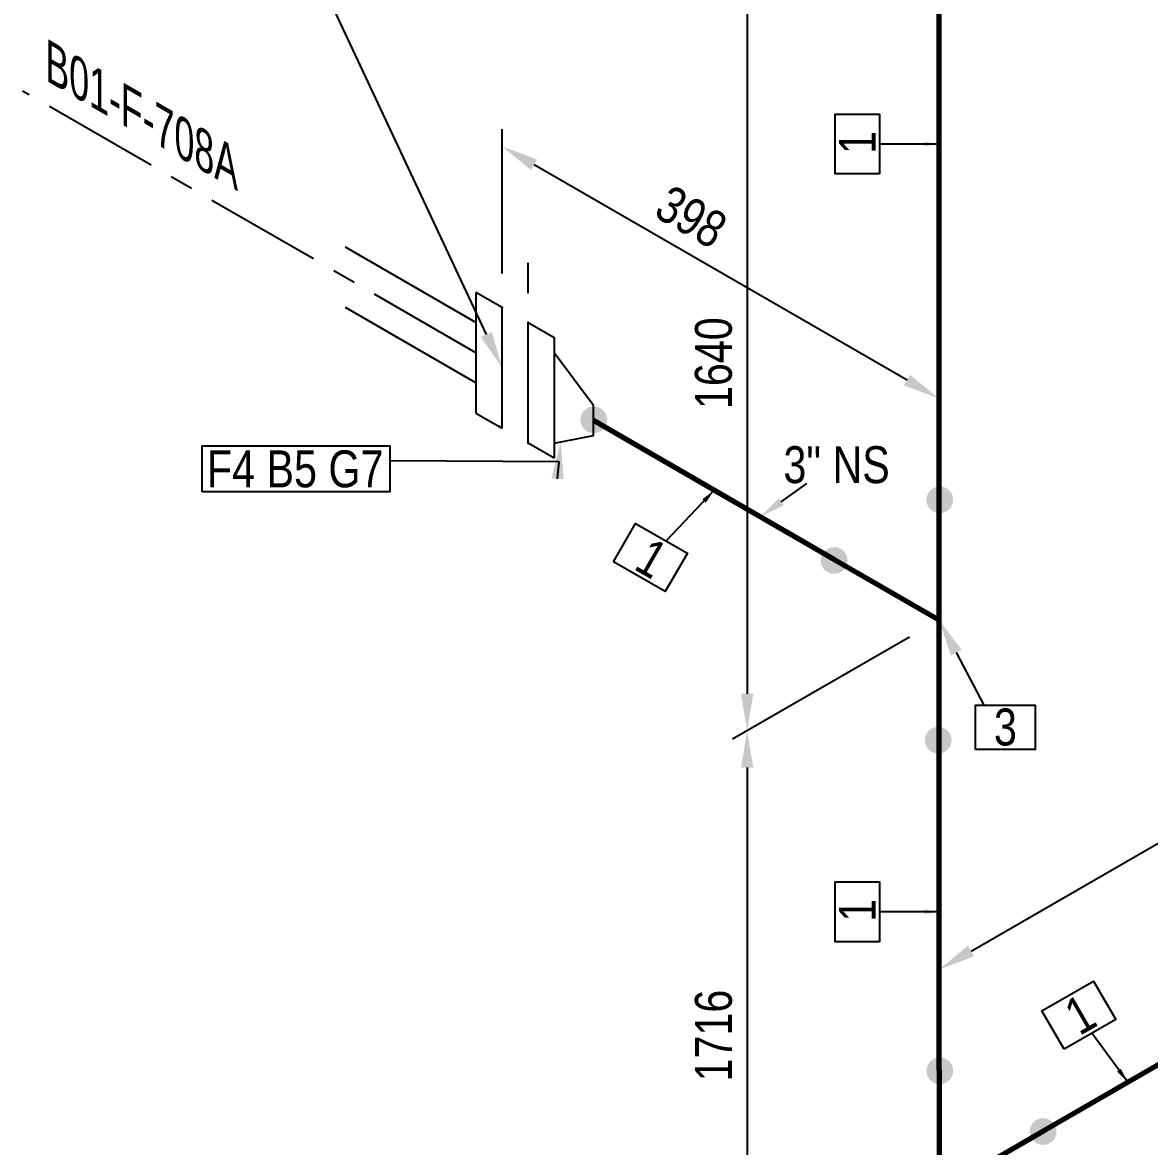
# Model space of a CAD drawing. Header units: millimetres. Extents: x 0 to 594, y 0 to 420.
# Drawn here: x 131.5 to 207.8, y 252.1 to 328.2 of the extents above; entities that cross this region are included whole.
import ezdxf
from ezdxf import colors
from ezdxf.entities.mleader import LeaderData, LeaderLine
from ezdxf.enums import TextEntityAlignment as Align
from ezdxf.math import Vec2, Vec3

# ---------------------------------------------------------------- set-up
doc = ezdxf.new("R2010")
doc.units = ezdxf.units.MM
doc.header["$LTSCALE"] = 0.25
doc.linetypes.add('CENTER', pattern=[50.8, 31.75, -6.35, 6.35, -6.35])
doc.linetypes.add('DASHED2', pattern=[9.525, 6.35, -3.175])
for name, color, linetype in [('기기', 6, 'Continuous'), ('밸브', 4, 'Continuous'), ('연속', 7, 'DASHED2'), ('열 추적 선', 7, 'CENTER'), ('용접', 1, 'Continuous'), ('주석', 7, 'Continuous'), ('치수', 1, 'Continuous')]:
    doc.layers.add(name, color=color, linetype=linetype)
doc.layers.add('파이프', color=3, linetype='Continuous', lineweight=70)
doc.styles.add('AdskIsoAnnotation', font='arial.ttf', dxfattribs={"width": 0.8, "height": 1})
doc.styles.add('AdskIsoMetric', font='arial.ttf', dxfattribs={"width": 0.8, "height": 2.5})
doc.styles.add('AdskIsoMetric-30', font='arial.ttf', dxfattribs={"width": 0.8, "height": 2.5})
doc.styles.add('AdskIsoMetric30', font='arial.ttf', dxfattribs={"width": 0.8, "oblique": 30, "height": 2.5})
doc.styles.get("Standard").update_dxf_attribs({"font": 'arial.ttf'})
doc.dimstyles.new('AdskIsoMetric', dxfattribs={"dimtxt": 2.5, "dimasz": 2.5, "dimexe": 1, "dimexo": 2, "dimgap": 0.8, "dimtad": 1, "dimdec": 0, "dimrnd": 1, "dimzin": 0, "dimdsep": 46, "dimtxsty": 'AdskIsoMetric', "dimcen": 0, "dimclrt": 7, "dimadec": 0, "dimazin": 0, "dimtfac": 1, "dimtdec": 0, "dimtmove": 1, "dimatfit": 3, "dimfxl": 0, "dimfrac": 2, "dimtolj": 1, "dimtzin": 0, "dimarcsym": 0})

# ---------------------------------------------------------------- blocks, each defined once
blk = doc.blocks.new('플랜지WN-1-IsoRight')
at = {"color": 0, "linetype": 'ByBlock', "lineweight": -2, "extrusion": (0.707107, 0.408248, -0.57735)}
for p, q in [((0.0221, 0.1914), (0.1105, 0.1403)), ((0.0221, -0.2169), (0.0221, 0.1914)), ((0.0221, 0.1403), (-0.1105, 0.1148)), ((-0.1105, 0.1148), (-0.1105, 0.0128)), ((0.1105, 0.1403), (0.1105, -0.2679)), ((-0.1105, 0.0128), (0.0221, -0.1659)), ((0.1105, -0.2679), (0.0221, -0.2169))]:
    blk.add_line(p, q, dxfattribs=at)
blk = doc.blocks.new('개스킷-1-IsoRight')
at = {"color": 0, "linetype": 'ByBlock', "lineweight": -2, "extrusion": (1, 0, 0)}
for p in [(-0.0442, 0.2296), (0.0442, 0.1786), (-0.0529, -0.1736), (0.0442, -0.2296)]:
    blk.add_point(p, dxfattribs=at)
blk = doc.blocks.new('*D45')
at = {"layer": 'Defpoints', "color": 0}
for p in [(256.265, 300.309), (256.265, 285.309), (193.535, 249.092)]:
    blk.add_point(p, dxfattribs=at)
at = {"layer": '치수', "color": 0, "lineweight": -2}
for p, q in [((256.265, 287.619), (256.265, 301.464)), ((195.701, 265.342), (254.1, 299.059))]:
    blk.add_line(p, q, dxfattribs=at)
at = {"layer": '치수', "color": 0}
for points in [[(253.891, 299.42), (254.308, 298.698), (256.265, 300.309)], [(195.492, 265.703), (195.909, 264.982), (193.535, 264.092)]]:
    blk.add_solid(points, dxfattribs=at)
at = {"layer": '치수', "color": 7, "insert": (224.9, 284.818), "char_height": 2.5, "attachment_point": 5, "rotation": 30, "style": 'AdskIsoMetric30'}
blk.add_mtext('\\A1;700', dxfattribs=at)
blk = doc.blocks.new('*D47')
at = {"layer": 'Defpoints', "color": 0}
for p in [(193.535, 352.866), (193.535, 287.764), (180.545, 280.264)]:
    blk.add_point(p, dxfattribs=at)
at = {"layer": '치수', "color": 0, "lineweight": -2}
for p, q in [((191.535, 351.711), (179.545, 344.788)), ((180.545, 342.866), (180.545, 282.764)), ((191.535, 286.609), (179.545, 279.687))]:
    blk.add_line(p, q, dxfattribs=at)
at = {"layer": '치수', "color": 0}
for points in [[(180.128, 342.866), (180.962, 342.866), (180.545, 345.366)], [(180.128, 282.764), (180.962, 282.764), (180.545, 280.264)]]:
    blk.add_solid(points, dxfattribs=at)
at = {"layer": '치수', "color": 7, "insert": (178.279, 305.157), "char_height": 2.5, "attachment_point": 5, "rotation": 90, "style": 'AdskIsoMetric-30'}
blk.add_mtext('\\A1;1640', dxfattribs=at)
blk = doc.blocks.new('*D48')
at = {"layer": 'Defpoints', "color": 0}
for p in [(193.535, 287.764), (193.535, 249.092), (180.545, 241.592)]:
    blk.add_point(p, dxfattribs=at)
at = {"layer": '치수', "color": 0, "lineweight": -2}
for p, q in [((191.535, 286.609), (179.545, 279.687)), ((180.545, 277.764), (180.545, 244.092)), ((191.535, 247.938), (179.545, 241.015))]:
    blk.add_line(p, q, dxfattribs=at)
at = {"layer": '치수', "color": 0}
for points in [[(180.128, 277.764), (180.962, 277.764), (180.545, 280.264)], [(180.128, 244.092), (180.962, 244.092), (180.545, 241.592)]]:
    blk.add_solid(points, dxfattribs=at)
at = {"layer": '치수', "color": 7, "insert": (178.279, 259.62), "char_height": 2.5, "attachment_point": 5, "rotation": 90, "style": 'AdskIsoMetric-30'}
blk.add_mtext('\\A1;1716', dxfattribs=at)
blk = doc.blocks.new('*D56')
at = {"layer": 'Defpoints', "color": 0}
for p in [(163.952, 319.844), (163.952, 308.927), (193.535, 287.764)]:
    blk.add_point(p, dxfattribs=at)
at = {"layer": '치수', "color": 0, "lineweight": -2}
for p, q in [((163.952, 311.236), (163.952, 320.999)), ((191.37, 304.014), (166.117, 318.594))]:
    blk.add_line(p, q, dxfattribs=at)
at = {"layer": '치수', "color": 0}
for points in [[(166.325, 318.955), (165.908, 318.233), (163.952, 319.844)], [(191.579, 304.375), (191.162, 303.653), (193.535, 302.764)]]:
    blk.add_solid(points, dxfattribs=at)
at = {"layer": '치수', "color": 7, "insert": (176.764, 315.065), "char_height": 2.5, "attachment_point": 5, "rotation": 330, "style": 'AdskIsoMetric-30'}
blk.add_mtext('\\A1;398', dxfattribs=at)
blk = doc.blocks.new('개스킷 해치 표식-1-IsoRight')
at = {"linetype": 'ByBlock', "lineweight": -2, "extrusion": (0.707107, 0.408248, -0.57735)}
blk.add_line((0, 0), (0, 0.1021), dxfattribs=at)
blk = doc.blocks.new('티-1-Iso2DSkew0')
at = {"color": 0, "linetype": 'ByBlock', "lineweight": -2, "extrusion": (-0.707107, -0.408248, 0.57735)}
for p, q in [((0, 0), (0, 8.165)), ((0, 0), (-7.071, 4.082)), ((0, -8.165), (0, 0))]:
    blk.add_line(p, q, dxfattribs=at)
blk = doc.blocks.new('티-1-Iso2DSkew180')
at = {"color": 0, "linetype": 'ByBlock', "lineweight": -2, "extrusion": (0.707107, -0.408248, 0.57735)}
for p, q in [((0, 8.165), (0, 0)), ((0, 0), (7.071, 4.082)), ((0, 0), (0, -8.165))]:
    blk.add_line(p, q, dxfattribs=at)
blk = doc.blocks.new('Buttweld')
at = {"lineweight": -2}
blk.add_hatch(color=0, dxfattribs=at).paths.add_polyline_path([(0.044, -0.0026), (0.0433, 0.0053), (0.0413, 0.0129), (0.0379, 0.02), (0.0334, 0.0265), (0.0278, 0.0321), (0.0214, 0.0366), (0.0142, 0.0399), (0.0066, 0.042), (-0.0013, 0.0427), (-0.0091, 0.042), (-0.0168, 0.0399), (-0.0239, 0.0366), (-0.0304, 0.0321), (-0.036, 0.0265), (-0.0405, 0.02), (-0.0438, 0.0129), (-0.0459, 0.0053), (-0.0466, -0.0026), (-0.0459, -0.0105), (-0.0438, -0.0181), (-0.0405, -0.0252), (-0.036, -0.0317), (-0.0304, -0.0373), (-0.0239, -0.0418), (-0.0168, -0.0452), (-0.0091, -0.0472), (-0.0013, -0.0479), (0.0066, -0.0472), (0.0142, -0.0452), (0.0214, -0.0418), (0.0278, -0.0373), (0.0334, -0.0317), (0.0379, -0.0252), (0.0413, -0.0181), (0.0433, -0.0105)], is_closed=False, flags=0)
blk = doc.blocks.new('AnnoRect')
at = {"color": 0, "linetype": 'ByBlock', "lineweight": -2}
blk.add_wipeout([(-0.8095, -0.6), (-0.8095, 0.6), (0.8095, 0.6), (0.8095, -0.6)], dxfattribs=at)
blk.add_lwpolyline([(-0.8095, -0.6), (-0.8095, 0.6), (0.8095, 0.6), (0.8095, -0.6)], close=True, dxfattribs=at)
at = {"color": 0, "linetype": 'ByBlock', "lineweight": -2, "style": 'AdskIsoAnnotation', "width": 0.8}
blk.add_attdef('XX', text='', height=1, dxfattribs=at).set_placement((0, 0), align=Align.MIDDLE_CENTER)
blk = doc.blocks.new('끝 장비-1-IsoLeft')
at = {"color": 0, "linetype": 'ByBlock', "lineweight": -2, "extrusion": (0, 0.816497, 0.57735)}
for p, q in [((0, 0.1021), (-0.4419, 0.3572)), ((-0.1768, 0), (-0.6187, 0.2552)), ((-0.2652, -0.051), (0.0884, 0.1531)), ((0.0884, 0.1531), (0.1768, 0.1021)), ((0.1768, 0.1021), (-0.1768, -0.1021)), ((-0.1768, -0.1021), (-0.2652, -0.051))]:
    blk.add_line(p, q, dxfattribs=at)

msp = doc.modelspace()

# ---------------------------------------------------------------- linework, layer by layer
at = {"layer": '열 추적 선', "color": 1}
msp.add_line((162.184, 305.865), (131.49, 323.586), dxfattribs=at)
at = {"layer": '파이프'}
for points in [[(193.535, 295.929), (193.535, 344.701)], [(186.464, 291.847), (170.139, 301.272)], [(200.607, 253.175), (249.194, 281.227)], [(193.535, 257.257), (193.535, 279.599)]]:
    msp.add_lwpolyline(points, dxfattribs=at)

# ---------------------------------------------------------------- block references
at = {"layer": '밸브', "xscale": 20, "yscale": 20, "zscale": 20}
msp.add_blockref('개스킷-1-IsoRight', (164.836, 304.334), dxfattribs=at)
at = {"layer": '밸브', "xscale": 20, "yscale": 20, "zscale": 20, "rotation": 179.9999999999422}
msp.add_blockref('플랜지WN-1-IsoRight', (167.929, 302.548), dxfattribs=at)
at = {"layer": '용접', "xscale": 20, "yscale": 20, "zscale": 20}
for p, rotation in [((170.139, 301.272), 180), ((193.535, 295.929), 90.00000000026243), ((193.535, 279.599), 270.0000000002624), ((193.535, 257.257), 90)]:
    msp.add_blockref('Buttweld', p, dxfattribs=dict(at, rotation=rotation))
for p in [(186.464, 291.847), (200.607, 253.175)]:
    msp.add_blockref('Buttweld', p, dxfattribs=at)
at = {"layer": '치수', "xscale": 20, "yscale": 20, "zscale": 20}
msp.add_blockref('개스킷 해치 표식-1-IsoRight', (165.719, 309.906), dxfattribs=at)
at = {"layer": '파이프'}
for name, p in [('티-1-Iso2DSkew0', (193.535, 287.764)), ('티-1-Iso2DSkew180', (193.535, 249.092))]:
    msp.add_blockref(name, p, dxfattribs=at)

# ---------------------------------------------------------------- texts
at = {"layer": '기기', "style": 'AdskIsoMetric-30', "oblique": 330, "width": 0.8}
msp.add_text('B01-F-708A', height=2.5, rotation=330, dxfattribs=at).set_placement((133.035, 324.322))
at = {"layer": '주석', "insert": (183, 297), "char_height": 2.5, "attachment_point": 7, "style": 'AdskIsoAnnotation'}
msp.add_mtext('{\\Q0;3" NS}', dxfattribs=at)

# ---------------------------------------------------------------- dimensions: what is measured, and where the dimension line sits
at = {"layer": '치수'}
for base, p1, p2, angle, text, override, picture, middle in [((180.545, 280.264), (193.535, 352.866), (193.535, 287.764), 270, '1640', {"dimtad": 0, "dimlfac": 25.191367, "dimtxsty": 'AdskIsoMetric-30', "dimse1": 0, "dimse2": 0, "dimsd1": 0, "dimsd2": 0, "dimtmove": 1}, '*D47', (178.279, 305.157)), ((163.952, 319.844), (193.535, 287.764), (163.952, 308.927), 150, '398', {"dimtad": 0, "dimlfac": 10.990261, "dimtxsty": 'AdskIsoMetric-30', "dimse1": 1, "dimse2": 0, "dimsd1": 0, "dimsd2": 0, "dimtmove": 1}, '*D56', (176.764, 315.065)), ((256.265, 300.309), (193.535, 249.092), (256.265, 285.309), 30, '700', {"dimtad": 0, "dimlfac": 9.664019, "dimtxsty": 'AdskIsoMetric30', "dimse1": 1, "dimse2": 0, "dimsd1": 0, "dimsd2": 0, "dimtmove": 1}, '*D45', (224.9, 284.818)), ((180.545, 241.592), (193.535, 287.764), (193.535, 249.092), 270, '1716', {"dimtad": 0, "dimlfac": 44.368848, "dimtxsty": 'AdskIsoMetric-30', "dimse1": 0, "dimse2": 0, "dimsd1": 0, "dimsd2": 0, "dimtmove": 1}, '*D48', (178.279, 259.62))]:
    dim = msp.add_linear_dim(base=base, p1=p1, p2=p2, angle=angle, text=text, dimstyle='AdskIsoMetric', override=override, dxfattribs=at)
    dim.commit()
    dim.dimension.update_dxf_attribs({"geometry": picture, "text_midpoint": middle, "dimtype": 160})

# ---------------------------------------------------------------- leaders
at = {"layer": '주석'}
ml = msp.add_multileader_mtext('Standard', dxfattribs=at)
ml.set_content('')
ml.set_leader_properties()
ml.build(insert=Vec2(0, 0))
ml.multileader.update_dxf_attribs({"dogleg_length": 4.907, "arrow_head_size": 2.5})
ctx = ml.context
ctx.base_point, ctx.arrow_head_size = Vec3(147.093, 330.363), 2.5
notes = []
notes.append((ctx, [(0, (1, 1, 0), (152, 330.363), (-1, 0), 4.907, [(0, [(163.952, 304.844)], 0, [])])]))
ctx.mtext, ml.multileader.dxf.content_type = None, 0
ml = msp.add_multileader_mtext('Standard', dxfattribs=at)
ml.set_content('')
ml.set_leader_properties()
ml.build(insert=Vec2(0, 0))
ml.multileader.update_dxf_attribs({"dogleg_length": 0, "arrow_head_size": 0})
ctx = ml.context
ctx.base_point, ctx.arrow_head_size = Vec3(189.5, 320), 0
notes.append((ctx, [(0, (1, 1, 0), (189.5, 320), (-1, 0), 0, [(0, [(193.535, 320)], 0, [])])]))
ctx.mtext, ml.multileader.dxf.content_type = None, 0
ml = msp.add_multileader_mtext('Standard', dxfattribs=at)
ml.set_content('')
ml.set_leader_properties()
ml.build(insert=Vec2(0, 0))
ml.multileader.update_dxf_attribs({"dogleg_length": 0, "arrow_head_size": 2.5})
ctx = ml.context
ctx.base_point, ctx.arrow_head_size = Vec3(156.351, 298.551), 2.5
notes.append((ctx, [(0, (1, 1, 0), (156.351, 298.551), (-1, 0), 0, [(0, [(167.929, 299.826), (167.811, 298.471)], 0, [])])]))
ctx.mtext, ml.multileader.dxf.content_type = None, 0
ml = msp.add_multileader_mtext('Standard', dxfattribs=at)
ml.set_content('')
ml.set_leader_properties()
ml.build(insert=Vec2(0, 0))
ml.multileader.update_dxf_attribs({"dogleg_length": 0, "arrow_head_size": 1.746})
ctx = ml.context
ctx.base_point, ctx.arrow_head_size = Vec3(184.594, 297), 1.746
notes.append((ctx, [(0, (1, 1, 0), (184.594, 297), (-1, 0), 0, [(0, [(181.434, 294.751)], 0, [])])]))
ctx.mtext, ml.multileader.dxf.content_type = None, 0
ml = msp.add_multileader_mtext('Standard', dxfattribs=at)
ml.set_content('')
ml.set_leader_properties()
ml.build(insert=Vec2(0, 0))
ml.multileader.update_dxf_attribs({"dogleg_length": 0, "arrow_head_size": 0})
ctx = ml.context
ctx.base_point, ctx.arrow_head_size = Vec3(175.062, 293.119), 0
notes.append((ctx, [(0, (1, 1, 0), (175.062, 293.119), (-1, 0), 0, [(0, [(178.318, 296.55)], 0, [])])]))
ctx.mtext, ml.multileader.dxf.content_type = None, 0
ml = msp.add_multileader_mtext('Standard', dxfattribs=at)
ml.set_content('')
ml.set_leader_properties()
ml.build(insert=Vec2(0, 0))
ml.multileader.update_dxf_attribs({"dogleg_length": 0, "arrow_head_size": 2.5})
ctx = ml.context
ctx.base_point, ctx.arrow_head_size = Vec3(196.571, 282), 2.5
notes.append((ctx, [(0, (1, 1, 0), (196.571, 282), (-1, 0), 0, [(0, [(193.535, 287.764)], 0, [])])]))
ctx.mtext, ml.multileader.dxf.content_type = None, 0
ml = msp.add_multileader_mtext('Standard', dxfattribs=at)
ml.set_content('')
ml.set_leader_properties()
ml.build(insert=Vec2(0, 0))
ml.multileader.update_dxf_attribs({"dogleg_length": 0, "arrow_head_size": 0})
ctx = ml.context
ctx.base_point, ctx.arrow_head_size = Vec3(189.5, 268), 0
notes.append((ctx, [(0, (1, 1, 0), (189.5, 268), (-1, 0), 0, [(0, [(193.535, 268)], 0, [])])]))
ctx.mtext, ml.multileader.dxf.content_type = None, 0
ml = msp.add_multileader_mtext('Standard', dxfattribs=at)
ml.set_content('')
ml.set_leader_properties()
ml.build(insert=Vec2(0, 0))
ml.multileader.update_dxf_attribs({"dogleg_length": 0, "arrow_head_size": 0})
ctx = ml.context
ctx.base_point, ctx.arrow_head_size = Vec3(203.889, 259.781), 0
notes.append((ctx, [(0, (1, 1, 0), (203.889, 259.781), (-1, 0), 0, [(0, [(206.308, 256.467)], 0, [])])]))
ctx.mtext, ml.multileader.dxf.content_type = None, 0
for ctx, leaders in notes:
    for number, flags, end, landing, length, lines in leaders:
        leader = LeaderData()
        leader.index, (leader.has_last_leader_line, leader.has_dogleg_vector, leader.attachment_direction) = number, flags
        leader.last_leader_point, leader.dogleg_vector, leader.dogleg_length = Vec3(end), Vec3(landing), length
        for number, points, colour, breaks in lines:
            line = LeaderLine()
            line.index, line.vertices, line.color, line.breaks = number, Vec3.list(points), colors.encode_raw_color(colour), breaks
            leader.lines.append(line)
        ctx.leaders.append(leader)

# ---------------------------------------------------------------- next in the draw order: block references
ref = msp.add_blockref('AnnoRect', (188, 320), dxfattribs=dict(at, xscale=2.5, yscale=2.5, zscale=2.5, rotation=90.00000000007098))
ref.add_attrib('XX_001', '1', (189.255, 319.327), dxfattribs={"layer": '0', "color": 0, "linetype": 'ByBlock', "lineweight": -2, "height": 2.5, "rotation": 90, "style": 'AdskIsoAnnotation', "width": 0.8})
ref = msp.add_blockref('AnnoRect', (150, 298), dxfattribs=dict(at, xscale=7.845018450184504, yscale=2.585266030013643, zscale=2.5))
ref.add_attrib('XX_001', 'F4 B5 G7', (143.97, 296.75), dxfattribs={"layer": '0', "color": 0, "linetype": 'ByBlock', "lineweight": -2, "height": 2.5, "style": 'AdskIsoAnnotation', "width": 0.8})
ref = msp.add_blockref('AnnoRect', (174, 292), dxfattribs=dict(at, xscale=2.500000000000001, yscale=2.500000000000001, zscale=2.500000000000001, rotation=329.9999999999906))
ref.add_attrib('XX_001', '1', (172.79, 291.249), dxfattribs={"layer": '0', "color": 0, "linetype": 'ByBlock', "lineweight": -2, "height": 2.5, "rotation": 330, "style": 'AdskIsoAnnotation', "width": 0.8})
ref = msp.add_blockref('AnnoRect', (198.024, 280.5), dxfattribs=dict(at, xscale=2.5, yscale=2.5, zscale=2.5))
ref.add_attrib('XX_001', '3', (197.252, 279.267), dxfattribs={"layer": '0', "color": 0, "linetype": 'ByBlock', "lineweight": -2, "height": 2.5, "style": 'AdskIsoAnnotation', "width": 0.8})
ref = msp.add_blockref('AnnoRect', (188, 268), dxfattribs=dict(at, xscale=2.5, yscale=2.5, zscale=2.5, rotation=90.00000000007098))
ref.add_attrib('XX_001', '1', (189.255, 267.327), dxfattribs={"layer": '0', "color": 0, "linetype": 'ByBlock', "lineweight": -2, "height": 2.5, "rotation": 90, "style": 'AdskIsoAnnotation', "width": 0.8})
ref = msp.add_blockref('AnnoRect', (203, 261), dxfattribs=dict(at, xscale=2.500000000000001, yscale=2.500000000000001, zscale=2.500000000000001, rotation=30.00000000007018))
ref.add_attrib('XX_001', '1', (203.045, 259.577), dxfattribs={"layer": '0', "color": 0, "linetype": 'ByBlock', "lineweight": -2, "height": 2.5, "rotation": 30, "style": 'AdskIsoAnnotation', "width": 0.8})

# ---------------------------------------------------------------- next in the draw order: block references
at = {"layer": '연속', "xscale": -19.99999999999999, "yscale": 20, "zscale": 20, "rotation": 119.9999999999869}
msp.add_blockref('끝 장비-1-IsoLeft', (163.952, 304.844), dxfattribs=at)

doc.saveas('drawing.dxf')
